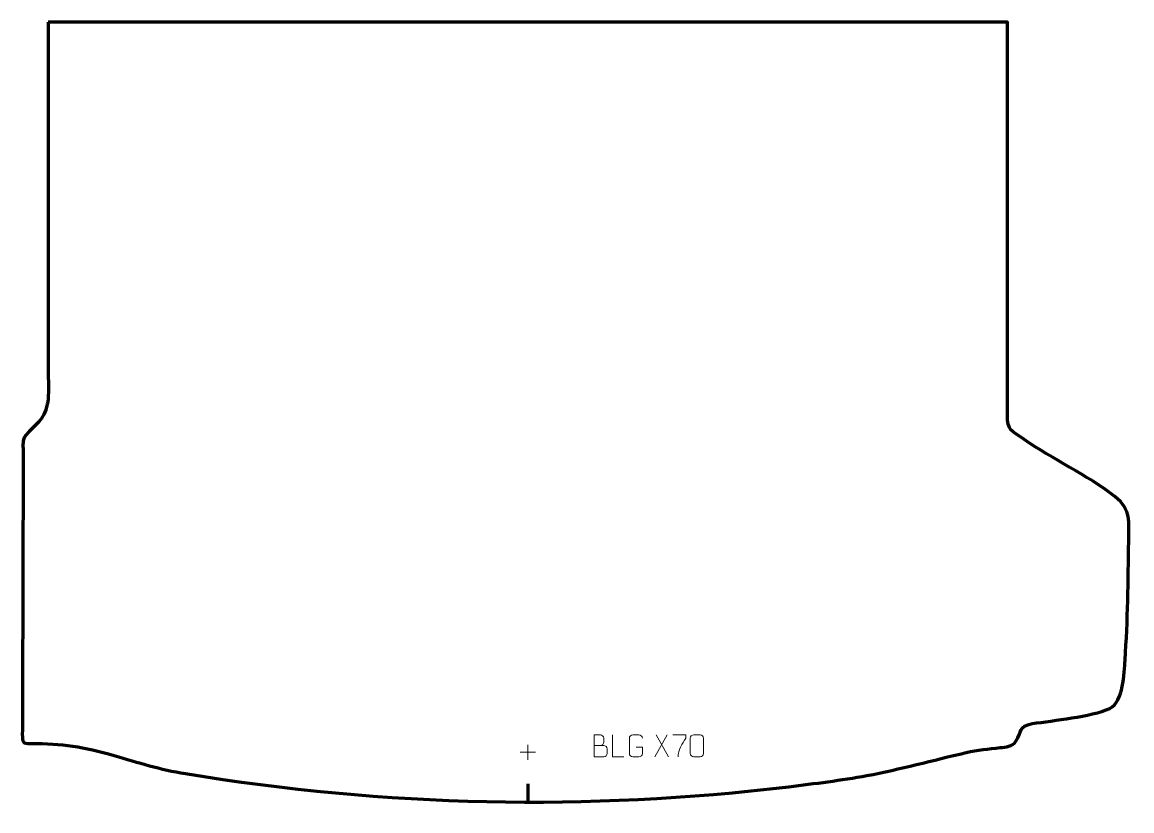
# Model space of a CAD drawing. Header units: millimetres. Extents: x 955 to 2216, y -161 to 735.
import ezdxf

# ---------------------------------------------------------------- set-up
doc = ezdxf.new("R2010")
doc.units = ezdxf.units.MM
doc.header["$MEASUREMENT"] = 0
doc.layers.add('layer 2', color=7, linetype='Continuous')
doc.layers.add('layer 3', color=7, linetype='Continuous')

msp = doc.modelspace()

# ---------------------------------------------------------------- linework, layer by layer
at = {"layer": 'layer 2', "color": 142, "lineweight": 158}
msp.add_open_spline([(1529.4186, -130.2926), (1529.4186, -130.2926), (1529.4049, -151.0206), (1529.4049, -151.0206)], degree=3, dxfattribs=at)
at = {"layer": 'layer 3', "color": 242, "lineweight": 158}
msp.add_open_spline([(984.2937, 734.9726), (984.2937, 734.9726), (2074.5297, 734.9726), (2074.5297, 734.9726), (2074.5297, 734.9726), (2074.5318, 586.4112), (2074.8556, 437.8456), (2074.4572, 289.2848), (2074.4572, 289.2848), (2074.9, 269.9338), (2078.6671, 271.7771), (2093.3161, 261.0911), (2093.3161, 261.0911), (2126.6443, 238.075), (2164.8776, 220.5591), (2196.7729, 196.1883), (2196.7729, 196.1883), (2215.9381, 180.3147), (2212.5702, 167.7911), (2212.3792, 145.168), (2212.3792, 145.168), (2211.9565, 100.3982), (2211.231, 54.9658), (2208.3421, 10.2976), (2208.3421, 10.2976), (2207.3285, -4.769), (2206.2175, -36.9194), (2191.0075, -44.6297), (2191.0075, -44.6297), (2168.8643, -54.4484), (2127.679, -58.1139), (2102.7208, -61.9216), (2102.7208, -61.9216), (2086.6412, -65.5361), (2091.4282, -70.6046), (2084.2828, -82.0434), (2084.2828, -82.0434), (2080.2371, -88.5201), (2072.993, -88.3637), (2066.1924, -89.2203), (2066.1924, -89.2203), (2052.6632, -90.9007), (2040.9441, -91.7563), (2027.4795, -94.8462), (2027.4795, -94.8462), (1990.0223, -103.517), (1952.498, -113.6941), (1914.7849, -120.9868), (1914.7849, -120.9868), (1885.8001, -126.3822), (1855.3882, -129.8905), (1826.0776, -133.6372), (1826.0776, -133.6372), (1598.4314, -160.9891), (1366.4731, -156.0999), (1140.2216, -118.7985), (1140.2216, -118.7985), (1111.437, -114.0528), (1086.9538, -106.2626), (1059.209, -98.111), (1059.209, -98.111), (1024.0373, -87.9076), (1000.7236, -84.5453), (964.0833, -84.4468), (964.0833, -84.4468), (954.8264, -84.4218), (954.8029, -83.654), (954.8058, -73.7376), (954.8058, -73.7376), (954.8094, -61.6632), (955.0126, -49.5014), (955.0375, -37.3969), (955.0375, -37.3969), (955.1059, -4.2674), (955.1745, 28.8621), (955.2428, 61.9916), (955.2428, 61.9916), (955.2956, 87.4758), (955.3482, 112.9599), (955.4009, 138.4441), (955.4009, 138.4441), (955.4805, 174.9254), (956.1273, 211.7624), (955.662, 248.197), (955.662, 248.197), (955.5813, 254.5198), (954.6459, 260.5641), (958.4724, 265.2372), (958.4724, 265.2372), (969.4028, 278.5862), (979.7242, 281.987), (983.2134, 301.1302), (983.2134, 301.1302), (983.2134, 301.1302), (983.4315, 302.3266), (983.4315, 302.3266), (983.4315, 302.3266), (985.2237, 312.8454), (984.2786, 324.3305), (984.2313, 335.0068), (984.2313, 335.0068), (984.1248, 405.3286), (984.2907, 475.6478), (984.2937, 545.9692), (984.2937, 545.9692), (984.2937, 545.9692), (984.2937, 546.9238), (984.2937, 546.9238), (984.2937, 546.9238), (984.2937, 609.6067), (984.2937, 672.2897), (984.2937, 734.9726)], degree=3, knots=[0, 0, 0, 0, 0.034482759, 0.034482759, 0.034482759, 0.034482759, 0.068965517, 0.068965517, 0.068965517, 0.068965517, 0.103448276, 0.103448276, 0.103448276, 0.103448276, 0.137931034, 0.137931034, 0.137931034, 0.137931034, 0.172413793, 0.172413793, 0.172413793, 0.172413793, 0.206896552, 0.206896552, 0.206896552, 0.206896552, 0.24137931, 0.24137931, 0.24137931, 0.24137931, 0.275862069, 0.275862069, 0.275862069, 0.275862069, 0.310344828, 0.310344828, 0.310344828, 0.310344828, 0.344827586, 0.344827586, 0.344827586, 0.344827586, 0.379310345, 0.379310345, 0.379310345, 0.379310345, 0.413793103, 0.413793103, 0.413793103, 0.413793103, 0.448275862, 0.448275862, 0.448275862, 0.448275862, 0.482758621, 0.482758621, 0.482758621, 0.482758621, 0.517241379, 0.517241379, 0.517241379, 0.517241379, 0.551724138, 0.551724138, 0.551724138, 0.551724138, 0.586206897, 0.586206897, 0.586206897, 0.586206897, 0.620689655, 0.620689655, 0.620689655, 0.620689655, 0.655172414, 0.655172414, 0.655172414, 0.655172414, 0.689655172, 0.689655172, 0.689655172, 0.689655172, 0.724137931, 0.724137931, 0.724137931, 0.724137931, 0.75862069, 0.75862069, 0.75862069, 0.75862069, 0.793103448, 0.793103448, 0.793103448, 0.793103448, 0.827586207, 0.827586207, 0.827586207, 0.827586207, 0.862068966, 0.862068966, 0.862068966, 0.862068966, 0.896551724, 0.896551724, 0.896551724, 0.896551724, 0.931034483, 0.931034483, 0.931034483, 0.931034483, 1, 1, 1, 1], dxfattribs=at)
at = {"layer": 'layer 3', "color": 142, "lineweight": 9}
for points, knots in [([(1604.7431, -86.6889), (1608.3895, -86.6885), (1611.9842, -86.6885), (1615.6313, -86.6889), (1615.6313, -86.6889), (1617.6109, -86.7062), (1619.5385, -88.4461), (1619.5385, -90.5), (1619.5385, -90.5), (1619.5382, -91.6309), (1619.5382, -94.6868), (1619.5385, -95.8181), (1619.5385, -95.8181), (1619.5563, -97.68), (1618.0108, -99.6981), (1615.6844, -99.6812), (1615.6844, -99.6812), (1612.0369, -99.6808), (1608.3898, -99.6808), (1604.7431, -99.6812), (1604.7431, -99.6812), (1604.7431, -91.3453), (1604.7431, -83.0098), (1604.7431, -74.6747), (1604.7431, -74.6747), (1607.1219, -74.6747), (1609.5011, -74.6747), (1611.8803, -74.6747), (1611.8803, -74.6747), (1613.5647, -74.657), (1615.6659, -76.5716), (1615.6836, -78.5382), (1615.6836, -78.5382), (1615.6832, -80.6087), (1615.6832, -80.755), (1615.6836, -82.8258), (1615.6836, -82.8258), (1615.7009, -84.8963), (1613.8426, -86.7062), (1611.8283, -86.6889)], [0, 0, 0, 0, 0.090909091, 0.090909091, 0.090909091, 0.090909091, 0.181818182, 0.181818182, 0.181818182, 0.181818182, 0.272727273, 0.272727273, 0.272727273, 0.272727273, 0.363636364, 0.363636364, 0.363636364, 0.363636364, 0.454545455, 0.454545455, 0.454545455, 0.454545455, 0.545454545, 0.545454545, 0.545454545, 0.545454545, 0.636363636, 0.636363636, 0.636363636, 0.636363636, 0.727272727, 0.727272727, 0.727272727, 0.727272727, 0.818181818, 0.818181818, 0.818181818, 0.818181818, 1, 1, 1, 1]), ([(1638.6718, -99.6812), (1638.6718, -99.6812), (1625.6952, -99.6812), (1625.6952, -99.6812), (1625.6952, -99.6812), (1625.6952, -99.6812), (1625.6952, -74.6747), (1625.6952, -74.6747)], [0, 0, 0, 0, 0.333333333, 0.333333333, 0.333333333, 0.333333333, 1, 1, 1, 1]), ([(1652.4814, -88.6721), (1652.4814, -88.6721), (1659.6647, -88.6721), (1659.6647, -88.6721), (1659.6647, -88.6721), (1659.6647, -88.6721), (1659.6647, -95.8554), (1659.6647, -95.8554), (1659.6647, -95.8554), (1659.5247, -98.1837), (1657.8439, -99.6665), (1655.6916, -99.6773), (1655.6916, -99.6773), (1653.3548, -99.6769), (1651.0178, -99.6769), (1648.6814, -99.6773), (1648.6814, -99.6773), (1646.7525, -99.7829), (1644.7761, -97.8944), (1644.7873, -95.8728), (1644.7873, -95.8728), (1644.7877, -90.0905), (1644.7877, -84.3086), (1644.7873, -78.5271), (1644.7873, -78.5271), (1644.7915, -76.3844), (1646.542, -74.6616), (1648.6988, -74.675), (1648.6988, -74.675), (1651.0295, -74.675), (1653.3605, -74.675), (1655.6916, -74.675), (1655.6916, -74.675), (1657.6424, -74.6396), (1659.638, -76.1342), (1659.6647, -78.5771)], [0, 0, 0, 0, 0.1, 0.1, 0.1, 0.1, 0.2, 0.2, 0.2, 0.2, 0.3, 0.3, 0.3, 0.3, 0.4, 0.4, 0.4, 0.4, 0.5, 0.5, 0.5, 0.5, 0.6, 0.6, 0.6, 0.6, 0.7, 0.7, 0.7, 0.7, 0.8, 0.8, 0.8, 0.8, 1, 1, 1, 1]), ([(1694.1793, -74.6722), (1694.1793, -74.6722), (1709.0269, -74.6722), (1709.0269, -74.6722), (1709.0269, -74.6722), (1709.0266, -75.9244), (1709.0266, -77.1767), (1709.0269, -78.4292), (1709.0269, -78.4292), (1705.024, -84.4389), (1700.0984, -92.2892), (1700.0984, -99.6836)], [0, 0, 0, 0, 0.25, 0.25, 0.25, 0.25, 0.5, 0.5, 0.5, 0.5, 1, 1, 1, 1]), ([(1718.0572, -74.6521), (1720.4283, -74.6521), (1722.7998, -74.6521), (1725.1714, -74.6521), (1725.1714, -74.6521), (1727.156, -74.6165), (1729.1864, -76.1139), (1729.2135, -78.5612), (1729.2135, -78.5612), (1729.2131, -84.3308), (1729.2131, -90.1008), (1729.2135, -95.8712), (1729.2135, -95.8712), (1729.0711, -98.2038), (1727.3611, -99.6892), (1725.1714, -99.7001), (1725.1714, -99.7001), (1722.7939, -99.6997), (1720.4165, -99.6997), (1718.0394, -99.7001), (1718.0394, -99.7001), (1716.0768, -99.8059), (1714.0662, -97.9139), (1714.0776, -95.8887), (1714.0776, -95.8887), (1714.078, -90.0958), (1714.078, -84.3033), (1714.0776, -78.5112), (1714.0776, -78.5112), (1714.0819, -76.3646), (1715.8627, -74.6386), (1718.0572, -74.6521)], [0, 0, 0, 0, 0.111111111, 0.111111111, 0.111111111, 0.111111111, 0.222222222, 0.222222222, 0.222222222, 0.222222222, 0.333333333, 0.333333333, 0.333333333, 0.333333333, 0.444444444, 0.444444444, 0.444444444, 0.444444444, 0.555555556, 0.555555556, 0.555555556, 0.555555556, 0.666666667, 0.666666667, 0.666666667, 0.666666667, 0.777777778, 0.777777778, 0.777777778, 0.777777778, 1, 1, 1, 1])]:
    msp.add_open_spline(points, degree=3, knots=knots, dxfattribs=at)
for points in [[(1687.7167, -74.6747), (1687.7167, -74.6747), (1673.947, -99.6233), (1673.947, -99.6233)], [(1675.4047, -74.6747), (1675.4047, -74.6747), (1689.1744, -99.6811), (1689.1744, -99.6811)], [(1529.4157, -85.856), (1529.4157, -85.856), (1529.4157, -103.0452), (1529.4157, -103.0452)], [(1520.8211, -94.4507), (1520.8211, -94.4507), (1538.0103, -94.4507), (1538.0103, -94.4507)]]:
    msp.add_open_spline(points, degree=3, dxfattribs=at)

doc.saveas('drawing.dxf')
